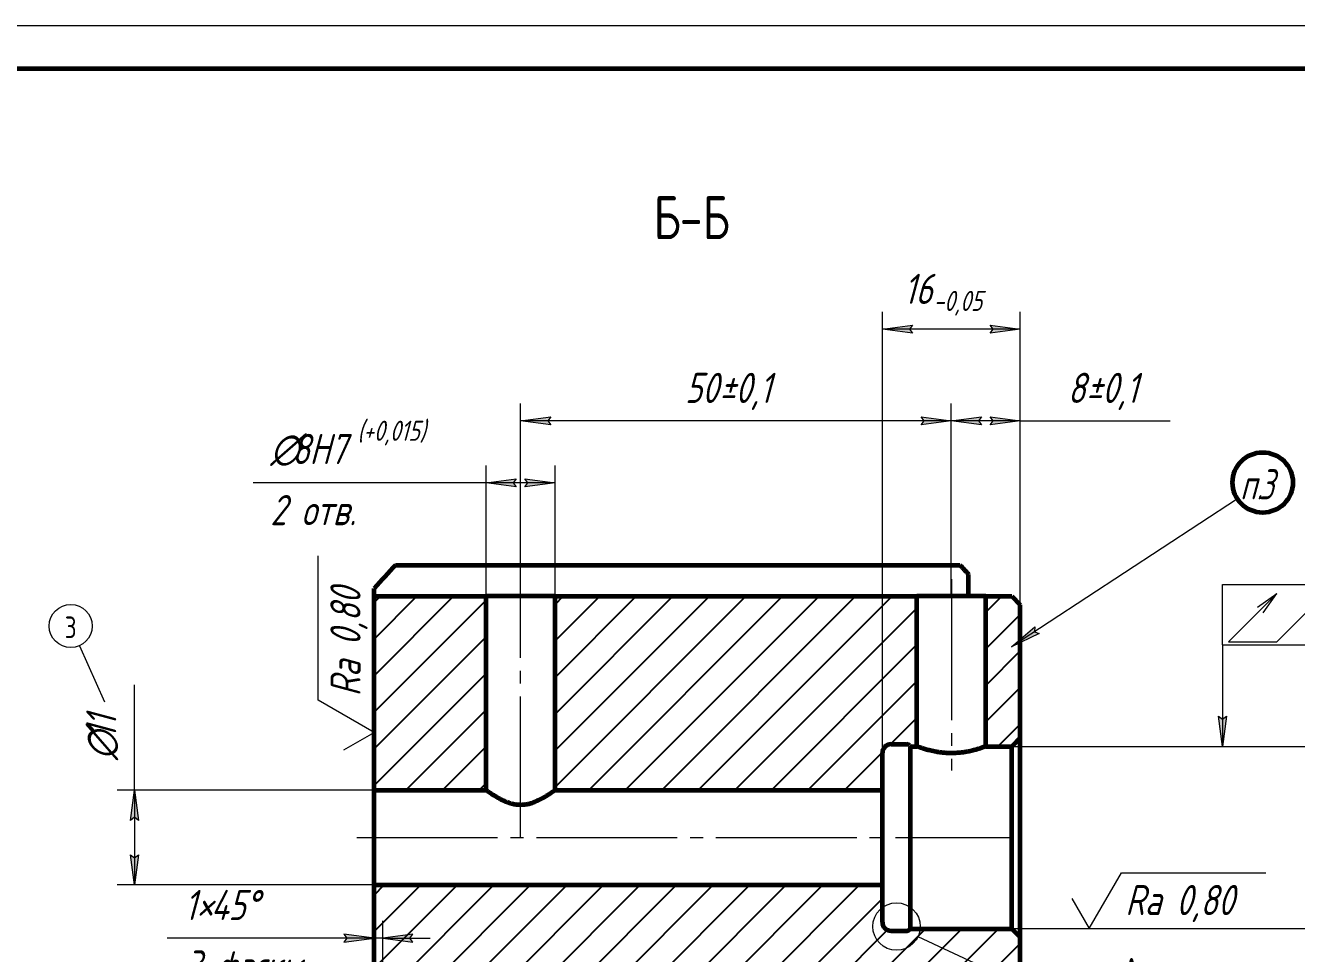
# Model space of a CAD drawing. Header units: millimetres. Extents: x 0 to 420, y 0 to 297.
# Drawn here: x 198 to 345.6, y 189.3 to 297 of the extents above; entities that cross this region are included whole.
import ezdxf

# ---------------------------------------------------------------- set-up
doc = ezdxf.new("R2010")
doc.units = ezdxf.units.MM
for name, pattern in [('K5LT_AXLED', [20.83881, 16.33881, -1.5, 1.5, -1.5]), ('K5LT_BASIC', [0]), ('K5LT_THIN', [0])]:
    doc.linetypes.add(name, pattern=pattern)
doc.layers.add('Системный слой', color=7, linetype='Continuous')
doc.layers.add('Системный слой (1)', color=252, linetype='Continuous', true_color=0x909090)
doc.styles.add('KDIMTEXTSTYLE', font='GOST_AU.SHX', dxfattribs={"width": 0.96, "oblique": 15, "height": 5})
doc.styles.add('KTEXTSTYLE', font='GOST_AU.SHX', dxfattribs={"width": 0.96, "height": 5})
doc.dimstyles.new('KDIMSTYLE (1.00)', dxfattribs={"dimtxt": 5, "dimasz": 1, "dimexe": 2, "dimexo": 0, "dimgap": 1, "dimtad": 1, "dimtxsty": 'KDIMTEXTSTYLE', "dimsah": 1, "dimcen": 0, "dimdle": 1, "dimadec": 0, "dimazin": 0, "dimtfac": 0.667, "dimtmove": 0, "dimatfit": 3, "dimfxl": 1, "dimtvp": 1, "dimtolj": 1, "dimtzin": 0, "dimarcsym": 0})

# ---------------------------------------------------------------- blocks, each defined once
blk = doc.blocks.new('U7')
at = {"layer": 'Системный слой (1)', "color": 7, "char_height": 5, "attachment_point": 1, "style": 'KTEXTSTYLE'}
for s, insert in [('\\H3.5;\\W0.965;\\Q15;\\Q0;\\H5.00;{\\c16711680;Б}', (270.95, 277.21)), ('\\H3.5;\\W0.965;\\Q15;\\Q0;\\H5.00;{\\c16711680;Б}', (276.64, 277.21)), ('\\H3.5;\\W0.965;\\Q15;\\Q0;\\H5.00;-', (273.99, 277.21))]:
    blk.add_mtext(s, dxfattribs=dict(at, insert=insert))
blk = doc.blocks.new('D7')
at = {"layer": 'Системный слой (1)', "color": 7, "linetype": 'K5LT_THIN', "lineweight": 18}
for p, q in [((297.51, 212.59), (297.51, 263.75)), ((313.51, 216.68), (313.51, 263.75)), ((301.01, 261.29), (297.51, 261.75)), ((313.51, 261.75), (297.51, 261.75)), ((300.66, 261.75), (301.01, 261.29)), ((313.51, 261.75), (310.01, 261.29)), ((310.01, 261.29), (310.36, 261.75))]:
    blk.add_line(p, q, dxfattribs=at)
blk.add_wipeout([(299.98, 262.75), (299.98, 268.6), (310.61, 268.6), (310.61, 262.75)]).dxf.layer = 'Системный слой (1)'
at = {"layer": 'Системный слой (1)'}
for points in [[(297.51, 261.75), (301.01, 262.21), (300.66, 261.75), (301.01, 261.29)], [(310.01, 261.29), (313.51, 261.75), (310.01, 262.21), (310.36, 261.75)]]:
    blk.add_hatch(color=7, dxfattribs=at).paths.add_polyline_path(points)
at = {"layer": 'Системный слой (1)', "color": 7, "linetype": 'K5LT_THIN', "lineweight": 18}
for p, q in [((297.51, 261.75), (301.01, 262.21)), ((301.01, 262.21), (300.66, 261.75)), ((310.36, 261.75), (310.01, 262.21)), ((310.01, 262.21), (313.51, 261.75))]:
    blk.add_line(p, q, dxfattribs=at)
at = {"layer": 'Системный слой (1)', "color": 7, "attachment_point": 1, "style": 'KTEXTSTYLE'}
for s, insert, char_height in [('\\H3.5;\\W0.965;\\Q15;\\Q15;16', (299.98, 268.18), 3.5), ('\\H3.5;\\W0.965;\\Q15;\\Q15;\\H2.33;-0,05', (303.44, 266.2), 2.3333)]:
    blk.add_mtext(s, dxfattribs=dict(at, insert=insert, char_height=char_height))
blk = doc.blocks.new('KDIMARROW_01')
at = {"layer": 'Системный слой'}
blk.add_hatch(color=0, dxfattribs=at).paths.add_polyline_path([(0, 0), (-3.5, 0.46), (-3.15, 0), (-3.5, -0.46)])
at = {"layer": 'Системный слой', "color": 0, "linetype": 'K5LT_THIN', "lineweight": 18}
for p, q in [((-3.15, 0), (-3.5, 0.46)), ((-3.5, 0.46), (0, 0)), ((0, 0), (-3.5, -0.46)), ((-3.5, -0.46), (-3.15, 0))]:
    blk.add_line(p, q, dxfattribs=at)
at = {"layer": 'Системный слой (1)', "color": 0, "linetype": 'K5LT_THIN', "lineweight": 18}
blk.add_line((0, 0), (-1, 0), dxfattribs=at)
blk = doc.blocks.new('D8')
at = {"layer": 'Системный слой (1)'}
for points in [[(308.66, 251.12), (309.01, 251.58), (305.51, 251.12), (309.01, 250.66)], [(310.01, 250.66), (313.51, 251.12), (310.01, 251.58), (310.36, 251.12)]]:
    blk.add_hatch(color=7, dxfattribs=at).paths.add_polyline_path(points)
at = {"layer": 'Системный слой (1)', "color": 7, "linetype": 'K5LT_THIN', "lineweight": 18}
for p, q in [((305.51, 230.73), (305.51, 253.12)), ((313.51, 229.73), (313.51, 253.12)), ((305.51, 251.12), (309.01, 251.58)), ((309.01, 250.66), (305.51, 251.12)), ((313.51, 251.12), (305.51, 251.12)), ((309.01, 251.58), (308.66, 251.12)), ((308.66, 251.12), (309.01, 250.66)), ((310.36, 251.12), (310.01, 251.58)), ((310.01, 251.58), (313.51, 251.12)), ((313.51, 251.12), (310.01, 250.66)), ((310.01, 250.66), (310.36, 251.12)), ((313.51, 251.12), (317.01, 251.12)), ((317.01, 251.12), (330.9, 251.12))]:
    blk.add_line(p, q, dxfattribs=at)
blk.add_wipeout([(319.01, 252.12), (319.01, 257.11), (328.5, 257.11), (328.5, 252.12)]).dxf.layer = 'Системный слой (1)'
at = {"layer": 'Системный слой (1)', "color": 7, "char_height": 3.5, "attachment_point": 1, "style": 'KTEXTSTYLE'}
for s, insert in [('\\H3.5;\\W0.965;\\Q15;\\Q15;8', (319.01, 256.69)), ('\\H3.5;\\W0.965;\\Q15;\\Q15;±', (321.14, 256.69)), ('\\H3.5;\\W0.965;\\Q15;\\Q15;0,1', (323, 256.69))]:
    blk.add_mtext(s, dxfattribs=dict(at, insert=insert))
blk = doc.blocks.new('D9')
at = {"layer": 'Системный слой (1)'}
for points in [[(258.66, 251.12), (259.01, 251.58), (255.51, 251.12), (259.01, 250.66)], [(305.51, 251.12), (302.01, 251.58), (302.36, 251.12), (302.01, 250.66)]]:
    blk.add_hatch(color=7, dxfattribs=at).paths.add_polyline_path(points)
at = {"layer": 'Системный слой (1)', "color": 7, "linetype": 'K5LT_THIN', "lineweight": 18}
for p, q in [((255.51, 230.73), (255.51, 253.12)), ((305.51, 230.73), (305.51, 253.12)), ((255.51, 251.12), (259.01, 251.58)), ((259.01, 250.66), (255.51, 251.12)), ((305.51, 251.12), (255.51, 251.12)), ((259.01, 251.58), (258.66, 251.12)), ((258.66, 251.12), (259.01, 250.66)), ((302.36, 251.12), (302.01, 251.58)), ((302.01, 251.58), (305.51, 251.12)), ((305.51, 251.12), (302.01, 250.66)), ((302.01, 250.66), (302.36, 251.12))]:
    blk.add_line(p, q, dxfattribs=at)
blk.add_wipeout([(274.6, 252.47), (274.6, 257.46), (285.96, 257.46), (285.96, 252.47)]).dxf.layer = 'Системный слой (1)'
at = {"layer": 'Системный слой (1)', "color": 7, "char_height": 3.5, "attachment_point": 1, "style": 'KTEXTSTYLE'}
for s, insert in [('\\H3.5;\\W0.965;\\Q15;\\Q15;50', (274.6, 256.69)), ('\\H3.5;\\W0.965;\\Q15;\\Q15;±', (278.58, 256.69)), ('\\H3.5;\\W0.965;\\Q15;\\Q15;0,1', (280.43, 256.69))]:
    blk.add_mtext(s, dxfattribs=dict(at, insert=insert))
blk = doc.blocks.new('D10')
at = {"layer": 'Системный слой (1)'}
for points in [[(251.51, 243.93), (255.01, 244.39), (254.66, 243.93), (255.01, 243.47)], [(259.51, 243.93), (256.01, 244.39), (256.36, 243.93), (256.01, 243.47)]]:
    blk.add_hatch(color=7, dxfattribs=at).paths.add_polyline_path(points)
at = {"layer": 'Системный слой (1)', "color": 7, "linetype": 'K5LT_THIN', "lineweight": 18}
for p, q in [((251.51, 230.73), (251.51, 245.93)), ((259.51, 230.73), (259.51, 245.93)), ((251.51, 243.93), (248.01, 243.93)), ((251.51, 243.93), (255.01, 244.39)), ((255.01, 243.47), (251.51, 243.93)), ((259.51, 243.93), (251.51, 243.93)), ((255.01, 244.39), (254.66, 243.93)), ((254.66, 243.93), (255.01, 243.47)), ((256.36, 243.93), (256.01, 244.39)), ((256.01, 244.39), (259.51, 243.93)), ((259.51, 243.93), (256.01, 243.47)), ((256.01, 243.47), (256.36, 243.93))]:
    blk.add_line(p, q, dxfattribs=at)
blk.add_wipeout([(226.47, 239.31), (226.47, 250.85), (245.23, 250.85), (245.23, 239.31)]).dxf.layer = 'Системный слой (1)'
blk.add_line((248.01, 243.93), (224.47, 243.93), dxfattribs=at)
at = {"layer": 'Системный слой (1)', "color": 7, "attachment_point": 1, "style": 'KTEXTSTYLE'}
for s, insert, char_height in [('\\H3.5;\\W0.965;\\Q15;\\Q15;\\H2.33;(+0,015)', (236.57, 251.13), 2.3333), ('\\H3.5;\\W0.965;\\Q15;\\Q15;∅', (226.47, 249.6), 3.5), ('\\H3.5;\\W0.965;\\Q15;\\Q15;8H7', (228.97, 249.6), 3.5), ('\\H3.5;\\W0.965;\\Q15;\\Q15;2 отв.', (226.47, 242.51), 3.5)]:
    blk.add_mtext(s, dxfattribs=dict(at, insert=insert, char_height=char_height))
blk = doc.blocks.new('D12')
at = {"layer": 'Системный слой (1)'}
for points in [[(211.17, 204.76), (210.71, 208.26), (210.25, 204.76), (210.71, 205.11)], [(210.71, 197.26), (211.17, 200.76), (210.71, 200.41), (210.25, 200.76)]]:
    blk.add_hatch(color=7, dxfattribs=at).paths.add_polyline_path(points)
at = {"layer": 'Системный слой (1)', "color": 7, "linetype": 'K5LT_THIN', "lineweight": 18}
for p, q in [((210.71, 208.26), (210.71, 220.5)), ((238.51, 208.26), (208.71, 208.26)), ((210.25, 204.76), (210.71, 208.26)), ((210.71, 208.26), (211.17, 204.76)), ((210.71, 208.26), (210.71, 197.26)), ((210.71, 205.11), (210.25, 204.76)), ((211.17, 204.76), (210.71, 205.11)), ((210.71, 197.26), (210.25, 200.76)), ((210.25, 200.76), (210.71, 200.41)), ((210.71, 200.41), (211.17, 200.76)), ((211.17, 200.76), (210.71, 197.26)), ((238.51, 197.26), (208.71, 197.26))]:
    blk.add_line(p, q, dxfattribs=at)
blk.add_wipeout([(209.71, 211.76), (204.54, 211.76), (204.54, 218.23), (209.71, 218.23)]).dxf.layer = 'Системный слой (1)'
at = {"layer": 'Системный слой (1)', "color": 7, "char_height": 3.5, "attachment_point": 1, "rotation": 90, "style": 'KTEXTSTYLE'}
for s, insert in [('\\H3.5;\\W0.965;\\Q15;\\Q15;11', (205.1, 214.26)), ('\\H3.5;\\W0.965;\\Q15;\\Q15;∅', (205.1, 211.76))]:
    blk.add_mtext(s, dxfattribs=dict(at, insert=insert))
blk = doc.blocks.new('U8')
at = {"layer": 'Системный слой (1)', "color": 7, "linetype": 'K5LT_THIN', "lineweight": 18}
for p, q in [((301.63, 191.28), (322.66, 181.49)), ((322.66, 181.49), (329.97, 181.49))]:
    blk.add_line(p, q, dxfattribs=at)
blk.add_arc((299.15, 192.44), 2.75, 0, 360, dxfattribs=at)
at = {"layer": 'Системный слой (1)', "color": 7, "insert": (324.66, 188.79), "char_height": 5, "attachment_point": 1, "style": 'KTEXTSTYLE'}
blk.add_mtext('\\H3.5;\\W0.965;\\Q15;\\Q0;\\H5.00;{\\c16711680;А}', dxfattribs=at)
blk = doc.blocks.new('U9')
at = {"layer": 'Системный слой (1)'}
blk.add_hatch(color=7, dxfattribs=at).paths.add_polyline_path([(336.98, 213.34), (337.44, 216.84), (336.98, 216.49), (336.52, 216.84)])
at = {"layer": 'Системный слой (1)', "color": 7, "linetype": 'K5LT_THIN', "lineweight": 18}
for p, q in [((336.98, 225.13), (336.98, 232.13)), ((336.98, 232.13), (349.58, 232.13)), ((349.58, 225.13), (349.58, 232.13)), ((349.58, 232.13), (361.21, 232.13)), ((361.21, 225.13), (361.21, 232.13)), ((361.21, 232.13), (368.21, 232.13)), ((368.21, 225.13), (368.21, 232.13)), ((337.68, 225.48), (343.28, 231.08)), ((341.04, 229.51), (343.28, 231.08)), ((341.71, 228.84), (343.28, 231.08)), ((343.28, 225.48), (348.88, 231.08)), ((346.64, 229.51), (348.88, 231.08)), ((347.31, 228.84), (348.88, 231.08)), ((336.98, 225.13), (336.98, 213.34)), ((336.98, 225.13), (349.58, 225.13)), ((337.68, 225.48), (343.28, 225.48)), ((349.58, 225.13), (361.21, 225.13)), ((361.21, 225.13), (368.21, 225.13)), ((336.98, 213.34), (336.52, 216.84)), ((336.52, 216.84), (336.98, 216.49)), ((336.98, 216.49), (337.44, 216.84)), ((337.44, 216.84), (336.98, 213.34))]:
    blk.add_line(p, q, dxfattribs=at)
at = {"layer": 'Системный слой (1)', "color": 7, "char_height": 3.5, "attachment_point": 4, "style": 'KTEXTSTYLE'}
for s, insert in [('\\H3.5;\\W0.965;\\Q15;\\Q15;0,03', (351.33, 228.82)), ('\\H3.5;\\W0.965;\\Q15;\\Q15;{\\c16711680;В}', (363.01, 228.82))]:
    blk.add_mtext(s, dxfattribs=dict(at, insert=insert))
blk = doc.blocks.new('U13')
at = {"layer": 'Системный слой (1)', "color": 7, "linetype": 'K5LT_THIN', "lineweight": 18}
for p, q in [((232.02, 218.71), (232.02, 235.47)), ((238.51, 214.96), (232.02, 218.71)), ((235.01, 212.94), (238.51, 214.96))]:
    blk.add_line(p, q, dxfattribs=at)
at = {"layer": 'Системный слой (1)', "color": 7, "insert": (233.44, 219.14), "char_height": 3.5, "attachment_point": 1, "rotation": 90, "style": 'KTEXTSTYLE'}
blk.add_mtext('\\H3.5;\\W0.965;\\Q15;\\Q15;Ra 0,80', dxfattribs=at)
blk = doc.blocks.new('U15')
at = {"layer": 'Системный слой (1)', "color": 7, "linetype": 'K5LT_THIN', "lineweight": 18}
for p, q in [((321.52, 192.19), (325.27, 198.68)), ((325.27, 198.68), (342.03, 198.68)), ((319.5, 195.69), (321.52, 192.19))]:
    blk.add_line(p, q, dxfattribs=at)
at = {"layer": 'Системный слой (1)', "color": 7, "insert": (325.7, 197.26), "char_height": 3.5, "attachment_point": 1, "style": 'KTEXTSTYLE'}
blk.add_mtext('\\H3.5;\\W0.965;\\Q15;\\Q15;Ra 0,80', dxfattribs=at)
blk = doc.blocks.new('U16')
at = {"layer": 'Системный слой (1)'}
blk.add_hatch(color=7, dxfattribs=at).paths.add_polyline_path([(312.51, 224.9), (315.7, 226.43), (315.15, 226.63), (315.19, 227.21)])
at = {"layer": 'Системный слой (1)', "color": 7, "linetype": 'K5LT_THIN', "lineweight": 18}
for p, q in [((338.72, 242.05), (312.51, 224.9)), ((312.51, 224.9), (315.19, 227.21)), ((315.7, 226.43), (312.51, 224.9)), ((315.19, 227.21), (315.15, 226.63)), ((315.15, 226.63), (315.7, 226.43))]:
    blk.add_line(p, q, dxfattribs=at)
at = {"layer": 'Системный слой (1)', "color": 150, "linetype": 'K5LT_BASIC', "lineweight": 60, "true_color": 0x0080ff}
blk.add_arc((341.65, 243.96), 3.5, 0, 360, dxfattribs=at)
at = {"layer": 'Системный слой (1)', "color": 7, "char_height": 3.5, "attachment_point": 1, "style": 'KTEXTSTYLE'}
for s, insert in [('\\H3.5;\\W0.965;\\Q15;\\Q15;\\W0.868;{\\c16711680;3}', (341.2, 245.5)), ('\\H3.5;\\W0.965;\\Q15;\\Q15;\\W0.868;п.', (339.03, 245.5))]:
    blk.add_mtext(s, dxfattribs=dict(at, insert=insert))
blk = doc.blocks.new('D15')
at = {"layer": 'Системный слой (1)'}
for points in [[(351.41, 209.84), (350.95, 213.34), (350.49, 209.84), (350.95, 210.19)], [(350.95, 192.19), (351.41, 195.69), (350.95, 195.34), (350.49, 195.69)]]:
    blk.add_hatch(color=7, dxfattribs=at).paths.add_polyline_path(points)
at = {"layer": 'Системный слой (1)', "color": 7, "linetype": 'K5LT_THIN', "lineweight": 18}
for p, q in [((312.51, 213.34), (352.95, 213.34)), ((350.49, 209.84), (350.95, 213.34)), ((350.95, 213.34), (351.41, 209.84)), ((350.95, 192.19), (350.95, 213.34)), ((350.95, 210.19), (350.49, 209.84)), ((351.41, 209.84), (350.95, 210.19)), ((350.95, 192.19), (350.49, 195.69)), ((350.49, 195.69), (350.95, 195.34)), ((350.95, 195.34), (351.41, 195.69)), ((351.41, 195.69), (350.95, 192.19)), ((312.51, 192.19), (352.95, 192.19)), ((350.95, 192.19), (350.95, 188.59)), ((350.95, 188.59), (350.95, 158.9))]:
    blk.add_line(p, q, dxfattribs=at)
blk.add_wipeout([(349.95, 160.9), (343.36, 160.9), (343.36, 185.56), (349.95, 185.56)]).dxf.layer = 'Системный слой (1)'
at = {"layer": 'Системный слой (1)', "color": 7, "attachment_point": 1, "rotation": 90, "style": 'KTEXTSTYLE'}
for s, insert, char_height in [('\\H3.5;\\W0.965;\\Q15;\\Q15;\\H2.33;(+0,052)', (343.75, 176.38), 2.3333), ('\\H3.5;\\W0.965;\\Q15;\\Q15;21,15H9', (345.29, 163.4), 3.5), ('\\H3.5;\\W0.965;\\Q15;\\Q15;∅', (345.29, 160.9), 3.5)]:
    blk.add_mtext(s, dxfattribs=dict(at, insert=insert, char_height=char_height))
blk = doc.blocks.new('D18')
at = {"layer": 'Системный слой (1)'}
for points in [[(235.01, 190.62), (238.51, 191.08), (235.01, 191.54), (235.36, 191.08)], [(242.66, 191.08), (243.01, 191.54), (239.51, 191.08), (243.01, 190.62)]]:
    blk.add_hatch(color=7, dxfattribs=at).paths.add_polyline_path(points)
at = {"layer": 'Системный слой (1)', "color": 7, "linetype": 'K5LT_THIN', "lineweight": 18}
for p, q in [((238.51, 185.76), (238.51, 193.08)), ((239.51, 184.76), (239.51, 193.08)), ((238.51, 191.08), (233.01, 191.08)), ((238.51, 191.08), (233.66, 191.08)), ((238.51, 191.08), (235.01, 191.54)), ((235.01, 191.54), (235.36, 191.08)), ((235.36, 191.08), (235.01, 190.62)), ((235.01, 190.62), (238.51, 191.08)), ((239.51, 191.08), (238.51, 191.08)), ((243.01, 191.54), (239.51, 191.08)), ((239.51, 191.08), (243.01, 190.62)), ((239.51, 191.08), (245.01, 191.08)), ((242.66, 191.08), (243.01, 191.54)), ((243.01, 190.62), (242.66, 191.08))]:
    blk.add_line(p, q, dxfattribs=at)
blk.add_wipeout([(216.5, 186.44), (216.5, 196.6), (231.06, 196.6), (231.06, 186.44)]).dxf.layer = 'Системный слой (1)'
blk.add_line((233.66, 191.08), (214.5, 191.08), dxfattribs=at)
at = {"layer": 'Системный слой (1)', "color": 7, "char_height": 3.5, "attachment_point": 1, "style": 'KTEXTSTYLE'}
for s, insert in [('\\H3.5;\\W0.965;\\Q15;\\Q15;1', (216.5, 196.69)), ('\\H3.5;\\W0.965;\\Q15;\\Q15;45', (219.56, 196.69)), ('\\H3.5;\\W0.965;\\Q15;\\Q15;°', (223.54, 196.69)), ('\\H3.5;\\W0.965;\\Q15;\\Q15;×', (217.89, 196.69)), ('\\H3.5;\\W0.965;\\Q15;\\Q15;3 фаски', (216.5, 189.66))]:
    blk.add_mtext(s, dxfattribs=dict(at, insert=insert))
blk = doc.blocks.new('KDIMARROW_02')
at = {"layer": 'Системный слой'}
blk.add_hatch(color=0, dxfattribs=at).paths.add_polyline_path([(3.15, 0), (3.5, 0.46), (0, 0), (3.5, -0.46)])
at = {"layer": 'Системный слой', "color": 0, "linetype": 'K5LT_THIN', "lineweight": 18}
for p, q in [((3.5, 0.46), (0, 0)), ((0, 0), (3.5, -0.46)), ((0, 0), (5.5, 0)), ((3.15, 0), (3.5, 0.46)), ((3.5, -0.46), (3.15, 0))]:
    blk.add_line(p, q, dxfattribs=at)
at = {"layer": 'Системный слой (1)', "color": 0, "linetype": 'K5LT_THIN', "lineweight": 18}
blk.add_line((0, 0), (-1, 0), dxfattribs=at)
blk = doc.blocks.new('U19')
at = {"layer": 'Системный слой (1)', "color": 7, "linetype": 'K5LT_THIN', "lineweight": 18}
blk.add_line((204.32, 225.02), (207.24, 218.5), dxfattribs=at)
blk.add_arc((203.3, 227.31), 2.5, 0, 360, dxfattribs=at)
at = {"layer": 'Системный слой (1)', "color": 7, "insert": (202.61, 228.41), "char_height": 2.5, "attachment_point": 1, "style": 'KTEXTSTYLE'}
blk.add_mtext('\\H3.5;\\W0.965;\\Q15;\\Q0;\\H2.50;3', dxfattribs=at)
blk = doc.blocks.new('U22')
at = {"color": 7, "linetype": 'K5LT_THIN', "lineweight": 18}
blk.add_line((0, 297), (420, 297), dxfattribs=at)
at = {"color": 150, "linetype": 'K5LT_BASIC', "lineweight": 60, "true_color": 0x0080ff}
blk.add_line((20, 292), (415, 292), dxfattribs=at)

msp = doc.modelspace()

# ---------------------------------------------------------------- linework, layer by layer
at = {"layer": 'Системный слой (1)', "color": 30, "linetype": 'K5LT_AXLED', "lineweight": 18, "true_color": 0xff8000}
for p, q in [((255.514, 202.787), (255.514, 232.727)), ((305.514, 232.727), (305.514, 210.555)), ((236.514, 202.763), (312.514, 202.763))]:
    msp.add_line(p, q, dxfattribs=at)
at = {"layer": 'Системный слой (1)', "color": 150, "linetype": 'K5LT_BASIC', "lineweight": 60, "true_color": 0x0080ff}
for p, q in [((259.514, 208.263), (297.514, 208.263)), ((297.514, 197.263), (297.514, 208.263)), ((297.514, 192.938), (297.514, 197.263)), ((298.514, 191.938), (300.307, 191.938)), ((300.66, 192.084), (300.764, 192.188))]:
    msp.add_line(p, q, dxfattribs=at)
for centre, radius, start, end in [((298.514, 192.938), 1, 180, 270), ((300.307, 192.438), 0.5, 270, 315)]:
    msp.add_arc(centre, radius, start, end, dxfattribs=at)
msp.add_open_spline([(259.514, 208.263), (259.514, 208.263), (259.498, 208.251), (259.429, 208.201), (259.326, 208.127), (259.192, 208.033), (259.045, 207.931), (258.843, 207.795), (258.608, 207.643), (258.346, 207.481), (258.094, 207.333), (257.797, 207.172), (257.474, 207.013), (257.07, 206.839), (256.697, 206.712), (256.344, 206.626), (256.104, 206.581), (255.823, 206.547), (255.539, 206.534), (255.263, 206.544), (255.02, 206.568), (254.769, 206.608), (254.472, 206.675), (254.126, 206.78), (253.808, 206.902), (253.492, 207.043), (253.188, 207.194), (252.856, 207.377), (252.571, 207.548), (252.328, 207.702), (252.126, 207.834), (251.964, 207.944), (251.795, 208.062), (251.657, 208.159), (251.553, 208.234), (251.518, 208.26), (251.514, 208.263), (251.514, 208.263)], degree=3, knots=[0, 0, 0, 0, 1.3285841, 2.4012885, 3.763201, 4.7913295, 5.7494941, 6.836496, 8.421588, 9.4021764, 10.476137, 11.6653914, 12.9393955, 14.0541145, 15.8611901, 16.5332495, 17.2963594, 18.0187217, 18.9993511, 19.761235, 20.4133594, 21.1324273, 21.9854523, 23.1219665, 24.4012839, 25.161471, 26.4580401, 27.7831966, 29.1742246, 30.2229808, 31.3403834, 32.4433675, 33.2239498, 34.9386408, 36.1450255, 37.5449245, 38, 38, 38, 38], dxfattribs=at)

# ---------------------------------------------------------------- block references
at = {"layer": 'Системный слой (1)'}
for name in ['U7', 'U9', 'U15', 'U8']:
    msp.add_blockref(name, (0, 0), dxfattribs=at)

# ---------------------------------------------------------------- next in the draw order: dimensions: what is measured, and where the dimension line sits
at = {"layer": 'Системный слой (1)', "color": 7}
dim = msp.add_linear_dim(base=(313.514, 261.749), p1=(297.514, 212.594), p2=(313.514, 216.677), dimstyle='KDIMSTYLE (1.00)', override={"dimexo": 0, "dimpost": '\\H3.5;\\W0.965;\\Q15;<>', "dimblk1": 'KDIMARROW_01', "dimblk2": 'KDIMARROW_01', "dimse1": 0, "dimse2": 0, "dimclrt": 7, "dimtol": 1, "dimtp": 0, "dimtm": 0.05, "dimtdec": 5, "dimtolj": 1}, dxfattribs=at)
dim.commit()
dim.dimension.update_dxf_attribs({"geometry": 'D7', "text_midpoint": (305.514, 261.749), "dimtype": 160})
dim = msp.add_linear_dim(base=(210.709, 208.263), p1=(238.514, 197.263), p2=(238.514, 208.263), angle=90, dimstyle='KDIMSTYLE (1.00)', override={"dimexo": 0, "dimpost": '\\H3.5;\\W0.965;\\Q15;∅<>', "dimblk1": 'KDIMARROW_01', "dimblk2": 'KDIMARROW_01', "dimse1": 0, "dimse2": 0, "dimclrt": 7, "dimtol": 1, "dimtp": 0.215, "dimtm": 0.215, "dimtdec": 5, "dimtolj": 1}, dxfattribs=at)
dim.commit()
dim.dimension.update_dxf_attribs({"geometry": 'D12', "text_midpoint": (210.709, 215.132), "dimtype": 160})

# ---------------------------------------------------------------- next in the draw order: linework, layer by layer
at = {"layer": 'Системный слой (1)', "color": 150, "linetype": 'K5LT_BASIC', "lineweight": 60, "true_color": 0x0080ff}
for p, q in [((297.514, 208.263), (297.514, 212.588)), ((298.514, 213.588), (300.307, 213.588)), ((300.66, 213.441), (300.764, 213.338)), ((300.764, 213.338), (301.514, 213.338)), ((300.764, 192.188), (300.764, 213.338)), ((238.514, 208.263), (251.514, 208.263))]:
    msp.add_line(p, q, dxfattribs=at)
for centre, radius, start, end in [((298.514, 212.588), 1, 90, 180), ((300.307, 213.088), 0.5, 45, 90)]:
    msp.add_arc(centre, radius, start, end, dxfattribs=at)
msp.add_open_spline([(309.514, 213.338), (309.514, 213.338), (309.482, 213.326), (309.351, 213.277), (309.165, 213.21), (308.91, 213.123), (308.576, 213.018), (308.116, 212.888), (307.709, 212.792), (307.317, 212.715), (306.985, 212.659), (306.585, 212.608), (306.206, 212.575), (305.861, 212.556), (305.478, 212.549), (305.06, 212.559), (304.615, 212.59), (304.188, 212.639), (303.664, 212.72), (303.092, 212.841), (302.537, 212.992), (302.136, 213.117), (301.865, 213.21), (301.671, 213.279), (301.544, 213.326), (301.514, 213.338), (301.514, 213.338)], degree=3, knots=[0, 0, 0, 0, 1.3447621, 2.559964, 3.6878545, 4.6840209, 6.0642755, 7.3622717, 8.9238714, 9.3168659, 10.2754302, 11.2782302, 12.022442, 12.7610493, 13.499972, 14.4661403, 15.4316733, 16.3872045, 17.3136974, 19.0829545, 20.7207941, 22.2076194, 23.3869625, 24.4302266, 25.7236355, 27, 27, 27, 27], dxfattribs=at)

# ---------------------------------------------------------------- next in the draw order: block references
at = {"layer": 'Системный слой (1)'}
msp.add_blockref('U19', (0, 0), dxfattribs=at)

# ---------------------------------------------------------------- next in the draw order: dimensions: what is measured, and where the dimension line sits
at = {"layer": 'Системный слой (1)', "color": 7}
dim = msp.add_linear_dim(base=(313.514, 251.118), p1=(305.514, 230.727), p2=(313.514, 229.727), dimstyle='KDIMSTYLE (1.00)', override={"dimexo": 0, "dimpost": '\\H3.5;\\W0.965;\\Q15;<>', "dimblk1": 'KDIMARROW_01', "dimblk2": 'KDIMARROW_01', "dimse1": 0, "dimse2": 0, "dimclrt": 7, "dimtol": 1, "dimtp": 0.1, "dimtm": 0.1, "dimtdec": 5, "dimtolj": 1}, dxfattribs=at)
dim.commit()
dim.dimension.update_dxf_attribs({"geometry": 'D8', "text_midpoint": (323.957, 251.118), "dimtype": 160})
dim = msp.add_linear_dim(base=(350.953, 192.188), p1=(312.514, 213.338), p2=(312.514, 192.188), angle=90, dimstyle='KDIMSTYLE (1.00)', override={"dimexo": 0, "dimpost": '\\H3.5;\\W0.965;\\Q15;∅<>\\H3.5;\\W0.965;\\Q15;\\Q15;H9', "dimblk1": 'KDIMARROW_01', "dimblk2": 'KDIMARROW_01', "dimse1": 0, "dimse2": 0, "dimclrt": 7, "dimtol": 1, "dimtp": 0.052, "dimtm": 0, "dimtdec": 5, "dimtolj": 1}, dxfattribs=at)
dim.commit()
dim.dimension.update_dxf_attribs({"geometry": 'D15', "text_midpoint": (350.953, 173.747), "dimtype": 160})
dim = msp.add_linear_dim(base=(239.514, 191.081), p1=(238.514, 185.763), p2=(239.514, 184.763), dimstyle='KDIMSTYLE (1.00)', override={"dimexo": 0, "dimpost": '\\H3.5;\\W0.965;\\Q15;<>\\H3.5;\\W0.965;\\Q15;\\Q15;×\\Q15;45\\Q15;°\\Q15;\\X\\H3.5;\\W0.965;\\Q15;\\Q15;3 фаски', "dimblk1": 'KDIMARROW_02', "dimblk2": 'KDIMARROW_02', "dimse1": 0, "dimse2": 0, "dimclrt": 7, "dimtol": 1, "dimtp": 0.125, "dimtm": 0.125, "dimtdec": 5, "dimtolj": 1}, dxfattribs=at)
dim.commit()
dim.dimension.update_dxf_attribs({"geometry": 'D18', "text_midpoint": (224.082, 191.081)})

# ---------------------------------------------------------------- next in the draw order: linework, layer by layer
at = {"layer": 'Системный слой (1)', "color": 150, "linetype": 'K5LT_BASIC', "lineweight": 60, "true_color": 0x0080ff}
for p, q in [((307.514, 230.763), (307.514, 233.304)), ((309.514, 230.763), (312.514, 230.763)), ((309.514, 213.338), (309.514, 230.763)), ((312.514, 230.763), (313.514, 229.763)), ((313.514, 214.338), (313.514, 229.763)), ((313.514, 214.338), (312.514, 213.338)), ((313.514, 191.188), (313.514, 214.338)), ((309.514, 213.338), (312.514, 213.338)), ((312.514, 192.188), (312.514, 213.338)), ((238.514, 197.263), (238.514, 208.263)), ((238.514, 185.763), (238.514, 197.263)), ((238.514, 197.263), (297.514, 197.263)), ((300.764, 192.188), (312.514, 192.188)), ((313.514, 191.188), (312.514, 192.188)), ((313.514, 184.763), (313.514, 191.188))]:
    msp.add_line(p, q, dxfattribs=at)
msp.add_open_spline([(306.514, 234.382), (306.848, 234.023), (307.181, 233.664), (307.514, 233.304)], degree=3, dxfattribs=at)

# ---------------------------------------------------------------- next in the draw order: block references
at = {"layer": 'Системный слой (1)'}
msp.add_blockref('U16', (0, 0), dxfattribs=at)

# ---------------------------------------------------------------- next in the draw order: dimensions: what is measured, and where the dimension line sits
at = {"layer": 'Системный слой (1)', "color": 7}
dim = msp.add_linear_dim(base=(305.514, 251.118), p1=(255.514, 230.727), p2=(305.514, 230.727), dimstyle='KDIMSTYLE (1.00)', override={"dimexo": 0, "dimpost": '\\H3.5;\\W0.965;\\Q15;<>', "dimblk1": 'KDIMARROW_01', "dimblk2": 'KDIMARROW_01', "dimse1": 0, "dimse2": 0, "dimclrt": 7, "dimtol": 1, "dimtp": 0.1, "dimtm": 0.1, "dimtdec": 5, "dimtolj": 1}, dxfattribs=at)
dim.commit()
dim.dimension.update_dxf_attribs({"geometry": 'D9', "text_midpoint": (280.514, 251.118), "dimtype": 160})

# ---------------------------------------------------------------- next in the draw order: linework, layer by layer
at = {"layer": 'Системный слой (1)', "color": 150, "linetype": 'K5LT_BASIC', "lineweight": 60, "true_color": 0x0080ff}
for p in [(309.514, 230.763), (301.514, 213.338)]:
    msp.add_line(p, (301.514, 230.763), dxfattribs=at)

# ---------------------------------------------------------------- next in the draw order: dimensions: what is measured, and where the dimension line sits
at = {"layer": 'Системный слой (1)', "color": 7}
dim = msp.add_linear_dim(base=(259.514, 243.929), p1=(251.514, 230.727), p2=(259.514, 230.727), dimstyle='KDIMSTYLE (1.00)', override={"dimexo": 0, "dimpost": '\\H3.5;\\W0.965;\\Q15;∅<>\\H3.5;\\W0.965;\\Q15;\\Q15;H7\\X\\H3.5;\\W0.965;\\Q15;\\Q15;2 отв.', "dimblk1": 'KDIMARROW_01', "dimblk2": 'KDIMARROW_01', "dimse1": 0, "dimse2": 0, "dimclrt": 7, "dimtol": 1, "dimtp": 0.015, "dimtm": 0, "dimtdec": 5, "dimtolj": 1}, dxfattribs=at)
dim.commit()
dim.dimension.update_dxf_attribs({"geometry": 'D10', "text_midpoint": (236.24, 243.929)})

# ---------------------------------------------------------------- next in the draw order: hatches: boundary and pattern name
at = {"layer": 'Системный слой (1)'}
h = msp.add_hatch(dxfattribs=at)
h.set_pattern_fill('', angle=45, style=0, pattern_type=0)
h.set_pattern_definition([(45, (0, 0), (-2.12132, 2.12132), [])])
h.paths.add_polyline_path([(300.307, 191.938), (298.514, 191.938), (297.807, 192.231), (297.514, 192.938), (297.514, 197.263), (238.514, 197.263), (238.514, 185.763), (239.514, 184.763), (313.514, 184.763), (313.514, 191.188), (312.514, 192.188), (300.764, 192.188), (300.66, 192.084)])
h.paths.add_polyline_path([(298.514, 213.588), (300.307, 213.588), (300.66, 213.441), (300.764, 213.338), (301.514, 213.338), (301.514, 230.763), (259.514, 230.763), (259.514, 208.263), (297.514, 208.263), (297.514, 212.588), (297.807, 213.295)])
h.paths.add_polyline_path([(238.514, 208.263), (251.514, 208.263), (251.514, 230.763), (238.514, 230.763)])
h.paths.add_polyline_path([(238.514, 174.763), (238.514, 171.263), (241.014, 168.763), (306.514, 168.763), (307.514, 169.763), (307.514, 173.263), (311.014, 173.263), (313.514, 175.763), (239.514, 175.763)])
h.paths.add_polyline_path([(309.514, 213.338), (312.514, 213.338), (313.514, 214.338), (313.514, 229.763), (312.514, 230.763), (309.514, 230.763)])

# ---------------------------------------------------------------- next in the draw order: linework, layer by layer
at = {"layer": 'Системный слой (1)', "color": 150, "linetype": 'K5LT_BASIC', "lineweight": 60, "true_color": 0x0080ff}
for p, q in [((241.014, 234.382), (306.514, 234.382)), ((238.514, 230.763), (238.514, 231.677)), ((238.514, 230.763), (251.514, 230.763)), ((238.514, 208.263), (238.514, 230.763)), ((259.514, 230.763), (251.514, 230.763)), ((251.514, 208.263), (251.514, 230.763)), ((259.514, 230.763), (301.514, 230.763)), ((259.514, 208.263), (259.514, 230.763))]:
    msp.add_line(p, q, dxfattribs=at)
msp.add_open_spline([(241.014, 234.382), (240.178, 233.482), (239.345, 232.581), (238.514, 231.677)], degree=3, dxfattribs=at)

# ---------------------------------------------------------------- next in the draw order: block references
msp.add_blockref('U22', (0, 0))
at = {"layer": 'Системный слой (1)'}
msp.add_blockref('U13', (0, 0), dxfattribs=at)

doc.saveas('drawing.dxf')
